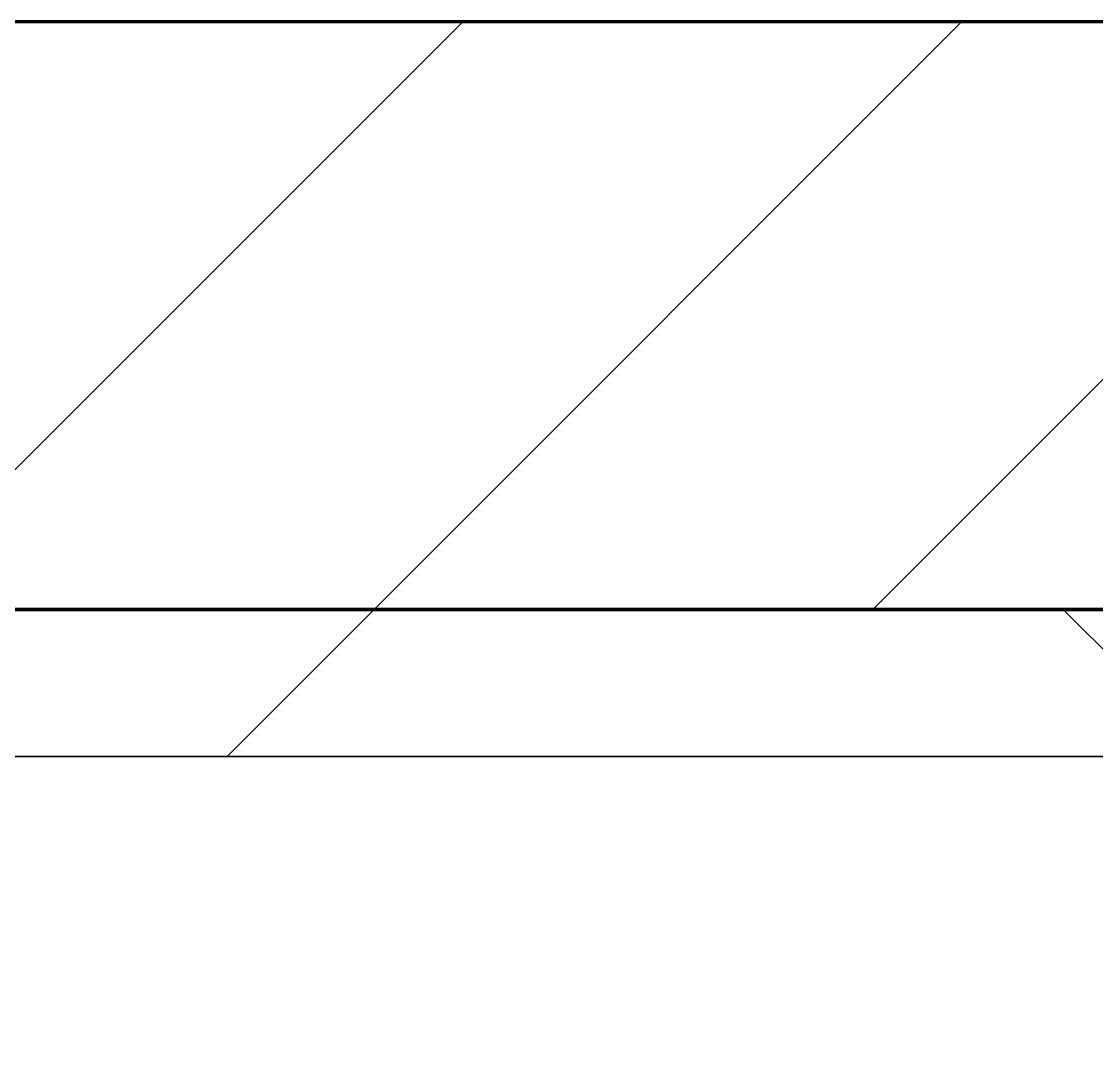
# Model space of a CAD drawing. Header units: millimetres. Extents: x -795739 to -715748, y -34378 to 22353.
# Drawn here: x -788943.8 to -788578.1, y 7794.6 to 8144 of the extents above; entities that cross this region are included whole.
import ezdxf
from ezdxf.xclip import XClip

# ---------------------------------------------------------------- set-up
doc = ezdxf.new("R2010")
doc.units = ezdxf.units.MM
doc.header["$XCLIPFRAME"] = 0
for name, color, linetype, lineweight in [('A-GLAZ-CURT', 2, 'Continuous', 9), ('A-WALL', 5, 'Continuous', 35), ('A-WALL-FNSH', 2, 'Continuous', 35), ('A-WALL-PATT', 1, 'Continuous', 9)]:
    doc.layers.add(name, color=color, linetype=linetype, lineweight=lineweight)

# ---------------------------------------------------------------- blocks, each defined once
blk = doc.blocks.new('PPLS-PP19_Custom Tile Pattern - Custom Tile Pattern-V77-4282-01 ENLARGED LOWER PLATFORM LEVEL - REFLECTED CEILING PLAN - SHEET 3')
at = {"layer": 'A-GLAZ-CURT'}
for p, q in [((-300, 0), (300, 0)), ((300, 0), (-300, 0)), ((195.99, 0), (213.31, 0)), ((213.31, 0), (195.99, 0)), ((230.06, 0), (300, 0)), ((-300, -50), (300, -50)), ((300, -50), (-300, -50))]:
    blk.add_line(p, q, dxfattribs=at)
for points, knots in [([(-15.19, 0), (-13.07, 0), (7.48, 0), (42.82, 0), (88.72, 0), (120.63, 0), (138.28, 0), (138.53, 0)], [-461.142613, -461.142613, -461.142613, -461.142613, -429.606584, -390.253598, -346.313304, -291.370682, -290.5735, -290.5735, -290.5735, -290.5735]), ([(136.44, 0), (121.66, 0), (86.93, 0), (51.16, 0), (31.18, 0)], [-106.750556, -106.750556, -106.750556, -106.750556, -59.610984, 0, 0, 0, 0]), ([(114.39, 0), (114.2, 0), (112.08, 0), (105.42, 0), (92.38, 0), (85.59, 0), (74.4, 0), (62.26, 0), (51.85, 0), (44.45, 0), (35.88, 0), (32.92, 0)], [-8148.58938, -8148.58938, -8148.58938, -8148.58938, -8105.191388, -7723.759874, -7531.75727, -7135.649961, -6924.452779, -6738.82075, -6548.303034, -6314.283804, -6183.207928, -6183.207928, -6183.207928, -6183.207928]), ([(33.37, 0), (37, 0), (48.37, 0), (71.54, 0), (90.81, 0), (100.81, 0)], [-135.792042, -135.792042, -135.792042, -135.792042, -118.513713, -97.899267, -64.941968, -64.941968, -64.941968, -64.941968]), ([(103.09, 0), (101.08, 0), (86.31, 0), (63.34, 0), (42.18, 0), (34.54, 0), (33.8, 0)], [-375.435014, -375.435014, -375.435014, -375.435014, -369.147452, -330.153101, -307.516438, -305.040949, -305.040949, -305.040949, -305.040949]), ([(100.34, 0), (90.44, 0), (75.15, 0), (57.82, 0), (46.51, 0), (41.18, 0), (36.02, 0), (35.54, 0), (35.54, 0)], [-395.777283, -395.777283, -395.777283, -395.777283, -357.622665, -341.267687, -334.000314, -326.15566, -319.318397, -317.489778, -317.489778, -317.489778, -317.489778]), ([(36.29, 0), (37.77, 0), (48.82, 0), (64.79, 0), (84.75, 0), (97.42, 0), (100.81, 0)], [-314.598523, -314.598523, -314.598523, -314.598523, -305.899624, -287.17622, -249.500363, -234.613476, -234.613476, -234.613476, -234.613476]), ([(94.4, 0), (94.4, 0), (94.64, 0), (99.11, 0), (108.97, 0), (120.79, 0), (139.94, 0), (163.31, 0), (185.23, 0), (193.62, 0), (194.69, 0), (194.79, 0)], [-2348.345796, -2348.345796, -2348.345796, -2348.345796, -2310.419338, -2233.599744, -2052.234781, -1843.028543, -1530.39897, -1095.004608, -529.74427, -295.064701, -265.121568, -265.121568, -265.121568, -265.121568]), ([(168.37, 0), (167.68, 0), (162.47, 0), (147.02, 0), (118.11, 0), (102.22, 0), (100.8, 0)], [-543.375029, -543.375029, -543.375029, -543.375029, -530.793311, -458.593899, -401.860199, -396.374289, -396.374289, -396.374289, -396.374289]), ([(101.62, 0), (110.34, 0), (125.77, 0), (132.42, 0), (134.6, 0)], [-233.419763, -233.419763, -233.419763, -233.419763, -194.761443, -152.241002, -152.241002, -152.241002, -152.241002]), ([(101.88, 0), (109.27, 0), (116.36, 0), (128.63, 0), (128.95, 0)], [-63.759246, -63.759246, -63.759246, -63.759246, -39.050993, -35.895543, -35.895543, -35.895543, -35.895543]), ([(129.02, 0), (129.02, 0), (124.41, 0), (122.35, 0), (114.96, 0), (108.04, 0), (103.09, 0)], [-35.386604, -35.386604, -35.386604, -35.386604, -31.430235, -22.807238, -15.488593, 0, 0, 0, 0]), ([(157.9, 0), (156.77, 0), (151.67, 0), (143.29, 0), (134.04, 0), (126.24, 0), (118.6, 0), (114.23, 0), (111.98, 0), (105.66, 0), (105.23, 0), (105.23, 0)], [-10292.955006, -10292.955006, -10292.955006, -10292.955006, -10098.273015, -9847.788484, -9677.714971, -9567.007022, -9453.21225, -9220.200448, -9012.77275, -8966.157302, -8929.495943, -8929.495943, -8929.495943, -8929.495943]), ([(105.26, 0), (105.52, 0), (111.01, 0), (112.65, 0), (113.59, 0)], [-8920.561005, -8920.561005, -8920.561005, -8920.561005, -8814.835624, -8577.462505, -8577.462505, -8577.462505, -8577.462505]), ([(128.58, 0), (128.8, 0), (130.16, 0), (139.26, 0), (152.67, 0), (161.24, 0), (162.19, 0), (162.75, 0)], [-633.326174, -633.326174, -633.326174, -633.326174, -627.736123, -618.981161, -602.094757, -592.980799, -581.414464, -581.414464, -581.414464, -581.414464]), ([(137.1, 0), (136, 0), (133.64, 0), (129.87, 0), (129.11, 0)], [-670.405967, -670.405967, -670.405967, -670.405967, -651.020627, -640.742133, -640.742133, -640.742133, -640.742133]), ([(193.8, 0), (193.33, 0), (190.11, 0), (183.13, 0), (171, 0), (161.95, 0), (161.28, 0), (158.35, 0), (157.85, 0), (157.77, 0)], [-11665.349007, -11665.349007, -11665.349007, -11665.349007, -11565.880756, -11105.624034, -10839.086983, -10768.332124, -10666.779182, -10580.760289, -10550.278881, -10550.278881, -10550.278881, -10550.278881]), ([(300, 0), (286.53, 0), (254.22, 0), (207.11, 0), (177.41, 0), (159.34, 0), (158.33, 0), (158.3, 0)], [-285.253232, -285.253232, -285.253232, -285.253232, -244.693688, -187.987675, -143.776725, -129.632772, -123.352749, -123.352749, -123.352749, -123.352749]), ([(159.07, 0), (159.13, 0), (160.84, 0), (165.21, 0), (174.15, 0), (185.98, 0), (208.82, 0), (219.42, 0), (230.06, 0)], [-115.643202, -115.643202, -115.643202, -115.643202, -114.681583, -87.660824, -65.295536, -41.623857, -24.459831, 0, 0, 0, 0]), ([(162.75, 0), (165.4, 0), (170.91, 0), (172.61, 0), (172.61, 0)], [-111.264224, -111.264224, -111.264224, -111.264224, -56.742688, -19.085662, -19.085662, -19.085662, -19.085662]), ([(236.05, 0), (233.23, 0), (226.28, 0), (221.1, 0), (200.27, 0), (182.99, 0), (174.27, 0), (169.67, 0), (168.99, 0)], [-9370.397836, -9370.397836, -9370.397836, -9370.397836, -9221.510254, -9016.44624, -8717.832359, -8253.978395, -8152.463617, -8069.855175, -8069.855175, -8069.855175, -8069.855175]), ([(215.22, 0), (214.62, 0), (210.55, 0), (203.98, 0), (187.54, 0), (175.3, 0), (169.49, 0)], [-203.825446, -203.825446, -203.825446, -203.825446, -198.527383, -184.406837, -162.427601, -142.916156, -142.916156, -142.916156, -142.916156]), ([(171.51, 0), (176.48, 0), (193.23, 0), (201.73, 0), (208.81, 0), (213.55, 0), (227.08, 0), (235.49, 0)], [-7971.819559, -7971.819559, -7971.819559, -7971.819559, -7784.112253, -7606.717214, -7289.299508, -7042.621073, -6651.550015, -6651.550015, -6651.550015, -6651.550015]), ([(172.07, 0), (177.66, 0), (187.87, 0), (201.08, 0), (207.47, 0), (213.96, 0), (215.11, 0)], [-255.364076, -255.364076, -255.364076, -255.364076, -237.955587, -223.92608, -215.862851, -208.75215, -208.75215, -208.75215, -208.75215]), ([(300, 0), (288.22, 0), (262, 0), (230.43, 0), (219.94, 0), (219.02, 0)], [-12528.858583, -12528.858583, -12528.858583, -12528.858583, -11905.454923, -11162.864862, -10856.732305, -10856.732305, -10856.732305, -10856.732305]), ([(219.9, 0), (220.86, 0), (225.21, 0), (231.77, 0), (235.79, 0)], [-10670.940496, -10670.940496, -10670.940496, -10670.940496, -10511.382485, -10206.460975, -10206.460975, -10206.460975, -10206.460975]), ([(236.56, 0), (239.98, 0), (244.21, 0), (246.54, 0), (246.96, 0)], [-10186.826163, -10186.826163, -10186.826163, -10186.826163, -9925.173265, -9834.877357, -9834.877357, -9834.877357, -9834.877357]), ([(236.56, 0), (237.69, 0), (249.87, 0), (266.73, 0), (281.71, 0), (291.71, 0), (296.52, 0), (297.86, 0), (298.09, 0)], [-6635.034424, -6635.034424, -6635.034424, -6635.034424, -6582.165592, -6068.460911, -5766.029927, -5566.724884, -5280.360606, -5199.253518, -5199.253518, -5199.253518, -5199.253518]), ([(247.1, 0), (246.76, 0), (245.04, 0), (240.82, 0), (237.07, 0), (236.57, 0)], [-9649.085549, -9649.085549, -9649.085549, -9649.085549, -9581.591397, -9406.094246, -9379.729292, -9379.729292, -9379.729292, -9379.729292]), ([(284.76, 0), (284.76, 0), (285.09, 0), (287.47, 0), (293.59, 0), (297.76, 0), (300, 0)], [-4110.630118, -4110.630118, -4110.630118, -4110.630118, -4053.389046, -3959.664717, -3862.421465, -3746.95702, -3746.95702, -3746.95702, -3746.95702]), ([(297.38, 0), (295.84, 0), (291.62, 0), (285.38, 0), (284.87, 0)], [-4803.172655, -4803.172655, -4803.172655, -4803.172655, -4358.271401, -4143.037883, -4143.037883, -4143.037883, -4143.037883])]:
    blk.add_open_spline(points, degree=3, knots=knots, dxfattribs=at)
for points in [[(168.74, 0), (168.74, 0), (169.81, 0), (171.51, 0)], [(195.11, 0), (194.91, 0), (194.44, 0), (193.8, 0)]]:
    blk.add_open_spline(points, degree=3, dxfattribs=at)
blk = doc.blocks.new('PPLS-PP19_Custom Tile Pattern - Custom Tile Pattern-V78-4282-01 ENLARGED LOWER PLATFORM LEVEL - REFLECTED CEILING PLAN - SHEET 3')
at = {"layer": 'A-GLAZ-CURT'}
for p, q in [((-300, 0), (300, 0)), ((300, 0), (-300, 0)), ((-293.07, 0), (-275.75, 0)), ((-275.75, 0), (-293.07, 0)), ((-222.32, 0), (-205, 0)), ((-205, 0), (-222.32, 0)), ((-300, -50), (300, -50)), ((300, -50), (-300, -50))]:
    blk.add_line(p, q, dxfattribs=at)
at = {"layer": 'A-GLAZ-CURT', "flags": 128}
for points in [[(-300, 0), (-291.56, 0), (-283.3, 0), (-275.2, 0), (-267.26, 0), (-259.45, 0), (-251.77, 0), (-244.2, 0), (-236.74, 0), (-229.36, 0), (-222.06, 0), (-214.83, 0), (-207.71, 0), (-200.76, 0), (-194.02, 0), (-187.54, 0), (-181.38, 0), (-175.58, 0), (-170.25, 0), (-165.64, 0), (-162.01, 0), (-159.8, 0)], [(-160.27, 0), (-164.95, 0), (-169.65, 0), (-174.47, 0), (-179.49, 0), (-184.81, 0), (-190.44, 0), (-196.37, 0), (-202.58, 0), (-209.04, 0), (-215.73, 0), (-222.63, 0), (-229.72, 0), (-236.97, 0), (-244.39, 0), (-251.96, 0), (-259.67, 0), (-267.51, 0), (-275.48, 0), (-283.55, 0), (-291.73, 0), (-300, 0)], [(-125.17, 0), (-128.55, 0), (-134.16, 0), (-140.03, 0), (-145.5, 0), (-150.63, 0), (-155.53, 0), (-159.83, 0)], [(-159.53, 0), (-157.46, 0), (-154.52, 0), (-149.42, 0), (-141.84, 0), (-132.81, 0), (-126.08, 0)]]:
    blk.add_lwpolyline(points, dxfattribs=at)
at = {"layer": 'A-GLAZ-CURT'}
for points, knots in [([(-300, 0), (-284.65, 0), (-236.57, 0), (-174.61, 0), (-129.95, 0), (-110.87, 0), (-99.74, 0), (-92.03, 0)], [-5323.127839, -5323.127839, -5323.127839, -5323.127839, -4502.809032, -2700.551212, -1002.059161, -460.363443, -10.995006, -10.995006, -10.995006, -10.995006]), ([(-159.92, 0), (-176.51, 0), (-213.93, 0), (-262.56, 0), (-294.48, 0), (-300, 0)], [-16442.455551, -16442.455551, -16442.455551, -16442.455551, -15131.813646, -13729.592194, -13439.944408, -13439.944408, -13439.944408, -13439.944408]), ([(-159.77, 0), (-159.92, 0), (-163.6, 0), (-174.02, 0), (-185.59, 0), (-209.77, 0), (-232.01, 0), (-255.22, 0), (-262.59, 0), (-264.9, 0), (-265.4, 0)], [-2246.832816, -2246.832816, -2246.832816, -2246.832816, -2237.412286, -2029.680487, -1755.085331, -1400.429864, -858.079193, -543.655514, -208.940337, 0, 0, 0, 0]), ([(-258.6, 0), (-257.91, 0), (-254.26, 0), (-243.07, 0), (-233.06, 0), (-227.7, 0)], [-5722.54675, -5722.54675, -5722.54675, -5722.54675, -5657.471696, -5413.335975, -5116.135903, -5116.135903, -5116.135903, -5116.135903]), ([(-227.91, 0), (-228.64, 0), (-231.93, 0), (-233.46, 0), (-234, 0)], [-888.331505, -888.331505, -888.331505, -888.331505, -846.069444, -682.911962, -682.911962, -682.911962, -682.911962]), ([(-233.49, 0), (-233.44, 0), (-232.38, 0), (-231.15, 0), (-227.86, 0), (-227.8, 0)], [-455.274641, -455.274641, -455.274641, -455.274641, -440.605512, -119.536984, -113.81866, -113.81866, -113.81866, -113.81866]), ([(-227.27, 0), (-225.64, 0), (-220.72, 0), (-213.1, 0), (-200.2, 0), (-185.8, 0), (-173.07, 0), (-162.54, 0), (-160.82, 0)], [-5108.045086, -5108.045086, -5108.045086, -5108.045086, -5017.494783, -4832.723979, -4666.091899, -4349.945572, -4000.813434, -3917.448111, -3917.448111, -3917.448111, -3917.448111]), ([(-133.82, 0), (-135.51, 0), (-137.8, 0), (-149.31, 0), (-162.01, 0), (-177.91, 0), (-199.46, 0), (-215.44, 0), (-225.49, 0), (-226.73, 0)], [-2731.647847, -2731.647847, -2731.647847, -2731.647847, -2418.507304, -2308.929706, -2113.765672, -1763.376603, -1422.553702, -978.033455, -910.549282, -910.549282, -910.549282, -910.549282]), ([(-223.63, 0), (-219.39, 0), (-206.17, 0), (-188.58, 0), (-169.02, 0), (-152.12, 0), (-136.84, 0), (-127.33, 0), (-124.19, 0), (-123.43, 0), (-123.28, 0)], [-5463.295695, -5463.295695, -5463.295695, -5463.295695, -5161.076232, -4739.070012, -4465.409639, -4149.119819, -3839.893365, -3647.167523, -3488.92562, -3439.852845, -3439.852845, -3439.852845, -3439.852845]), ([(-91.95, 0), (-104.04, 0), (-125.63, 0), (-151.08, 0), (-159.83, 0)], [-18558.293289, -18558.293289, -18558.293289, -18558.293289, -17136.203329, -16445.023412, -16445.023412, -16445.023412, -16445.023412]), ([(-137.88, 0), (-140.56, 0), (-147.66, 0), (-147.69, 0), (-155.64, 0), (-159.21, 0)], [-3187.727384, -3187.727384, -3187.727384, -3187.727384, -2919.378265, -2477.344047, -2257.973564, -2257.973564, -2257.973564, -2257.973564]), ([(-152.35, 0), (-151.03, 0), (-147.71, 0), (-143.57, 0), (-138.62, 0)], [-3494.978217, -3494.978217, -3494.978217, -3494.978217, -3371.022232, -3227.460399, -3227.460399, -3227.460399, -3227.460399]), ([(-118.78, 0), (-121.86, 0), (-126.28, 0), (-136.96, 0), (-147.46, 0), (-150.03, 0), (-150.57, 0)], [-5938.474035, -5938.474035, -5938.474035, -5938.474035, -5700.061948, -5508.838257, -5298.784692, -5196.16478, -5196.16478, -5196.16478, -5196.16478]), ([(-150.34, 0), (-150.07, 0), (-147.75, 0), (-142.6, 0), (-127.26, 0), (-108.77, 0), (-98.03, 0), (-91.96, 0)], [-4948.728362, -4948.728362, -4948.728362, -4948.728362, -4883.323924, -4440.880425, -4054.690705, -3793.097032, -3478.612325, -3478.612325, -3478.612325, -3478.612325]), ([(-91.95, 0), (-97.68, 0), (-114.2, 0), (-130.52, 0), (-147.74, 0), (-149.07, 0)], [-7303.638951, -7303.638951, -7303.638951, -7303.638951, -7004.680444, -6449.282163, -6277.220794, -6277.220794, -6277.220794, -6277.220794]), ([(-148.23, 0), (-146.94, 0), (-140.15, 0), (-137.28, 0), (-133.93, 0), (-128.78, 0), (-126.5, 0)], [-6162.058746, -6162.058746, -6162.058746, -6162.058746, -6017.569127, -5560.701257, -5364.112219, -5231.017328, -5231.017328, -5231.017328, -5231.017328]), ([(-86.16, 0), (-91.37, 0), (-104.13, 0), (-122.65, 0), (-139.03, 0), (-146.11, 0), (-146.95, 0)], [-1681.3698, -1681.3698, -1681.3698, -1681.3698, -1374.161226, -945.742622, -741.901385, -489.130243, -489.130243, -489.130243, -489.130243]), ([(-146.69, 0), (-146.59, 0), (-145.49, 0), (-135.69, 0), (-128.29, 0), (-125.15, 0)], [-420.34245, -420.34245, -420.34245, -420.34245, -406.956646, -290.263673, 0, 0, 0, 0])]:
    blk.add_open_spline(points, degree=3, knots=knots, dxfattribs=at)
for points in [[(-227.72, 0), (-226.57, 0), (-225.19, 0), (-223.63, 0)], [(-158.69, 0), (-158.08, 0), (-157.57, 0), (-157.22, 0)]]:
    blk.add_open_spline(points, degree=3, dxfattribs=at)
blk = doc.blocks.new('*U553')
at = {"layer": 'A-GLAZ-CURT', "rotation": 180}
for name, p in [('PPLS-PP19_Custom Tile Pattern - Custom Tile Pattern-V78-4282-01 ENLARGED LOWER PLATFORM LEVEL - REFLECTED CEILING PLAN - SHEET 3', (-10200, 4315)), ('PPLS-PP19_Custom Tile Pattern - Custom Tile Pattern-V77-4282-01 ENLARGED LOWER PLATFORM LEVEL - REFLECTED CEILING PLAN - SHEET 3', (-9600, 4315))]:
    blk.add_blockref(name, p, dxfattribs=at)
blk = doc.blocks.new('*U1025')
blk.add_lwpolyline([(-38349, 4315), (-38349, 2757.5), (-41450, 2757.5), (-41450, 4315), (-49246.8, 4315), (-49246.8, 550), (-30509.06, 550), (-30509.06, 4315), (-38349, 4315)])

msp = doc.modelspace()

# ---------------------------------------------------------------- hatches: boundary and pattern name
at = {"layer": 'A-WALL-PATT', "lineweight": 9}
h = msp.add_hatch(dxfattribs=at)
h.set_pattern_fill('FP_2', color=256, style=0, pattern_type=2)
h.set_pattern_definition([(45, (0, 0), (-84.852814, 84.852814), [])])
h.paths.add_polyline_path([(-786082.37, 7944.02), (-786082.37, 8144.02), (-790483.7, 8144.02), (-790483.7, 7944.02), (-786132.37, 7944.02)])

# ---------------------------------------------------------------- linework, layer by layer
at = {"layer": 'A-WALL', "color": 7, "lineweight": 70}
for p, q in [((-790483.7, 8144.02), (-786082.37, 8144.02)), ((-790483.7, 7944.02), (-786132.37, 7944.02)), ((-786132.37, 7944.02), (-790483.7, 7944.02))]:
    msp.add_line(p, q, dxfattribs=at)

# ---------------------------------------------------------------- block references
ref = msp.add_blockref('*U1025', (-744682.37, 3579.02))
XClip(ref).set_block_clipping_path([(-45801.3280238605, -9620.0077451947), (23704.0078937773, 10334.9999958097)])

# ---------------------------------------------------------------- next in the draw order: hatches: boundary and pattern name
at = {"layer": 'A-WALL-PATT', "lineweight": 9}
h = msp.add_hatch(dxfattribs=at)
h.set_pattern_fill('FP_3', color=256, style=0, pattern_type=2)
h.set_pattern_definition([(45, (0, 0), (-212.13203, 212.13203), []), (135, (0, 0), (-212.13203, -212.13203), [])])
h.paths.add_polyline_path([(-786132.37, 7894.02), (-786132.37, 7944.02), (-790483.7, 7944.02), (-790483.7, 7894.02), (-786139.62, 7894.02)])

# ---------------------------------------------------------------- next in the draw order: linework, layer by layer
at = {"layer": 'A-WALL-FNSH', "color": 250}
msp.add_line((-786132.37, 7894.02), (-790483.7, 7894.02), dxfattribs=at)

# ---------------------------------------------------------------- next in the draw order: block references
msp.add_blockref('*U553', (-778882.37, 3579.02))

doc.saveas('drawing.dxf')
